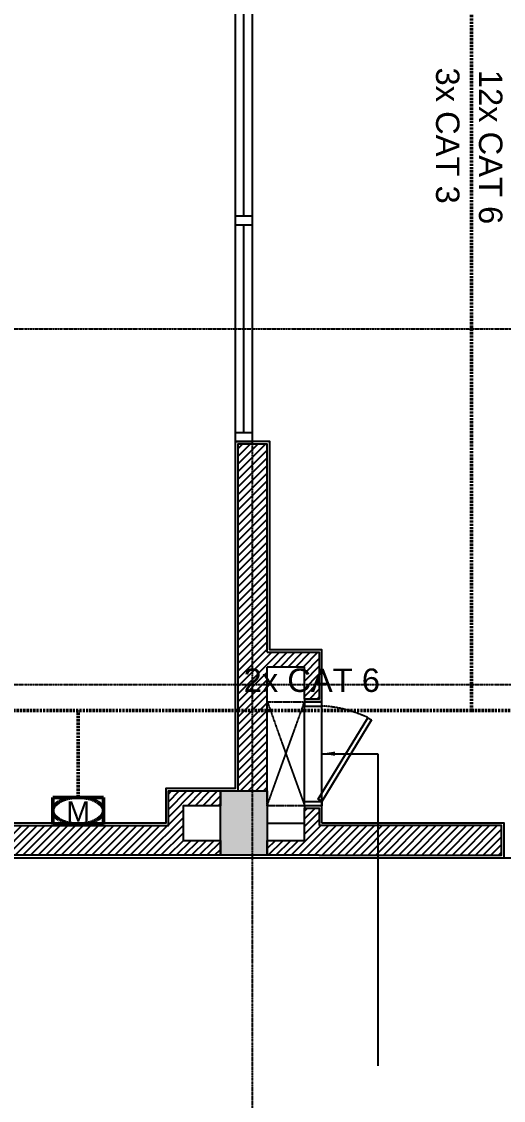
# Model space of a CAD drawing. Header units: inches. Extents: x 1721084 to 1854744, y 225101 to 488646.
# Drawn here: x 1733596 to 1736373, y 267726 to 273949 of the extents above; entities that cross this region are included whole.
import ezdxf

# ---------------------------------------------------------------- set-up
doc = ezdxf.new("R2010")
doc.units = ezdxf.units.IN
doc.header["$MEASUREMENT"] = 0
for name, pattern in [('ACAD_ISO03W100', [30, 12, -18]), ('DASHDOT', [25.4, 12.7, -6.35, 0, -6.35]), ('DASHED', [19.05, 12.7, -6.35]), ('X-PL-T4$0$X-GRID-TYPICAL$0$CENTER2', [1.125, 0.75, -0.125, 0.125, -0.125]), ('X-PL-T4$0$X-PL-T4$0$DASHEDX2', [1.5, 1, -0.5]), ('X-PL-T4$0$X-PL-T4$0$HIDDEN2', [0.1875, 0.125, -0.0625])]:
    doc.linetypes.add(name, pattern=pattern)
for name, color, linetype in [('A-ANNO-DIM 100', 252, 'Continuous'), ('DIEN - DAY DIEN', 2, 'ACAD_ISO03W100'), ('X-PL-T4$0$A-XREF', 250, 'Continuous'), ('X-PL-T4$0$X-GRID-TYPICAL$0$A-GRID', 250, 'X-PL-T4$0$X-GRID-TYPICAL$0$CENTER2'), ('X-PL-T4$0$X-PL-T4$0$A-FLOR', 250, 'Continuous'), ('X-PL-T4$0$X-PL-T4$0$A-FLOR-ABOV', 250, 'X-PL-T4$0$X-PL-T4$0$HIDDEN2'), ('X-PL-T4$0$X-PL-T4$0$A-FLOR-DOOR', 250, 'Continuous'), ('X-PL-T4$0$X-PL-T4$0$A-FLOR-PATT', 250, 'Continuous'), ('X-PL-T4$0$X-PL-T4$0$A-FLOR-WALL', 250, 'Continuous'), ('X-PL-T4$0$X-PL-T4$0$A-FLOR-WALL-FNSH', 250, 'Continuous'), ('X-PL-T4$0$X-PL-T4$0$A-XREF', 250, 'Continuous'), ('X-PL-T4$0$XREF1$0$A-FLOR-COLS-CONC', 250, 'Continuous'), ('X-PL-T4$0$XREF1$0$A-FLOR-PATT', 250, 'Continuous'), ('Xref$0$noi that13-5-2008$0$ID-FURN-ROOM-N', 6, 'Continuous')]:
    doc.layers.add(name, color=color, linetype=linetype)
doc.layers.add('TTLL', color=252, linetype='DASHED', lineweight=50)
doc.styles.add('HDUNGARC', font='vn_vni.shx')
doc.styles.add('X-PL-T4$0$HDUNGARC', font='vn_vni.shx')
doc.styles.add('Xref$0$noi that13-5-2008$0$Arial', font='arial.ttf')
doc.dimstyles.new('X-PL-T4$0$DIM-75', dxfattribs={"dimscale": 75, "dimtxt": 2, "dimasz": 1, "dimexe": 1, "dimexo": 1, "dimgap": 0.5, "dimtad": 1, "dimdec": 0, "dimzin": 0, "dimdsep": 46, "dimtxsty": 'X-PL-T4$0$HDUNGARC', "dimblk": 'X-PL-T4$0$_ArchTick', "dimcen": 2, "dimdle": 1, "dimclrd": 256, "dimclre": 9, "dimclrt": 3, "dimadec": 0, "dimazin": 0, "dimtfac": 1, "dimtdec": 0, "dimtix": 1, "dimtmove": 2, "dimatfit": 2, "dimfxl": 1, "dimtolj": 1, "dimtzin": 0, "dimarcsym": 2})

# ---------------------------------------------------------------- blocks, each defined once
blk = doc.blocks.new('X-PL-T4$0$X-GRID-TYPICAL')
at = {"layer": 'X-PL-T4$0$X-GRID-TYPICAL$0$A-GRID', "ltscale": 8}
for p, q in [((8700, -3650), (8700, 14420)), ((-3600, 2050), (15600, 2050)), ((-3600, 0), (15600, 0)), ((-3600, -1000), (30944.3, -1000))]:
    blk.add_line(p, q, dxfattribs=at)
blk = doc.blocks.new('X-PL-T4$0$XREF1')
at = {"layer": 'X-PL-T4$0$XREF1$0$A-FLOR-PATT'}
h = blk.add_hatch(dxfattribs=at)
h.set_pattern_fill('!BTCT', color=250, scale=20, pattern_type=2)
h.set_pattern_definition([(50, (0, 0), (143.45204, -12.55043), [15, -165]), (355, (0, 0), (-27.7503, 150.4384), [12, -132]), (100.4514, (11.95, -1.05), (115.7019, 137.8879), [12.74804, -140.2284]), (46.1842, (0, 40), (213.4482, -33.1038), [22.5, -247.5]), (96.6356, (17.79, 37.24), (186.9325, 194.8236), [19.122, -210.3426]), (351.1842, (0, 40), (186.9324, 194.8237), [18, -198]), (21, (20, 30), (119.3814, -80.5238), [15, -165]), (326, (20, 30), (48.6631, 145.03), [12, -132]), (71.4514, (29.95, 23.29), (168.0445, 64.5061), [12.74804, -140.2284]), (37.5, (0, 0), (2.43197, 66.57877), [0, -130.4, 0, -134, 0, -132.5]), (7.5, (0, 0), (52.6139, 78.88234), [0, -76.4, 0, -127.4, 0, -50.5]), (327.5, (-44.6, 0), (106.76449, -4.51097), [0, -50, 0, -156, 0, -207]), (317.5, (-64.6, 0), (116.63723, 20.021), [0, -65, 0, -103.6, 0, -147]), (45, (0, 0), (-60.10408, 60.10408), []), (45, (0, 24.5), (-60.10408, 60.10408), [])])
h.paths.add_polyline_path([(20685, 3915), (20685, 4285), (20415, 4285), (20415, 3915)])
h.paths.add_polyline_path([(19915, 685), (19915, 374.6), (20685, 374.6), (20685, 685)])
h.paths.add_polyline_path([(15485, -985), (15485, -715), (14815, -715), (14815, -985)])
h.paths.add_polyline_path([(15385, 4285), (15015, 4285), (15015, 3915), (15385, 3915)])
h.paths.add_polyline_path([(8785, 5465), (8785, 5935), (8315, 5935), (8315, 5465)])
h.paths.add_polyline_path([(300, 385), (15, 385), (15, 15), (300, 15)])
h.paths.add_polyline_path([(4265, -985), (4735, -985), (4735, -715), (4265, -715)])
h.paths.add_polyline_path([(8515, -985), (8785, -985), (8785, -615), (8515, -615)])
h.paths.add_polyline_path([(15, 5465), (485, 5465), (485, 5935), (15, 5935)])
h.paths.add_polyline_path([(285, 11335), (15, 11335), (15, 10965), (285, 10965)])
h.paths.add_polyline_path([(8785, 11336.6), (8515, 11352.5), (8515, 10965), (8785, 10965)])
h.paths.add_polyline_path([(4735, 11575.6), (4265, 11603.3), (4265, 11315), (4735, 11315)])
h.paths.add_polyline_path([(20685, 10634.3), (20415, 10650.2), (20415, 10215), (20685, 10215)])
h.paths.add_polyline_path([(15485, 10941.1), (15015, 10968.9), (15015, 10665), (15485, 10665)])
h.paths.add_polyline_path([(25585, 10345.1), (25415, 10355.1), (25415, 10060.1), (25585, 10060.1)])
at = {"layer": 'X-PL-T4$0$XREF1$0$A-FLOR-COLS-CONC'}
blk.add_lwpolyline([(8515, -615), (8785, -615), (8785, -985), (8515, -985)], close=True, dxfattribs=at)
blk = doc.blocks.new('X-PL-T4$0$X-PL-T4$0$gen dien')
for p, q in [((-100, 0), (-100, 600)), ((0, 600), (-100, 600)), ((-100, 600), (-100, 575)), ((-100, 575), (0, 575)), ((0, 0), (0, 600)), ((0, 575), (0, 600)), ((-100, 0), (-100, 25)), ((-100, 25), (0, 25)), ((0, 0), (-100, 0)), ((0, 25), (0, 0))]:
    blk.add_line(p, q)
blk.add_lwpolyline([(286, 494.8), (0, 25), (-21.4, 38), (264.6, 507.8), (286, 494.8)])
at = {"color": 8, "linetype": 'X-PL-T4$0$X-PL-T4$0$DASHEDX2'}
blk.add_arc((-36.1, -121.9), 697.9, 64.47136, 87.03363, dxfattribs=at)
at = {"layer": 'X-PL-T4$0$X-PL-T4$0$A-FLOR-ABOV', "linetype": 'X-PL-T4$0$X-PL-T4$0$DASHEDX2'}
for p, q in [((-315, 600), (-100, 0)), ((-315, 0), (-100, 600)), ((-315, 600), (-100, 600)), ((-315, 0), (-315, 600)), ((-100, 0), (-315, 0))]:
    blk.add_line(p, q, dxfattribs=at)
blk = doc.blocks.new('*U437')
for points in [[(0, 0), (50, 0), (50, 100), (0, 100)], [(0, 0), (1300, 0), (1300, 100), (0, 100)], [(1250, 0), (1300, 0), (1300, 100), (1250, 100)]]:
    blk.add_lwpolyline(points, close=True)
at = {"color": 8}
blk.add_lwpolyline([(50, 50), (1250, 50)], dxfattribs=at)
blk = doc.blocks.new('X-PL-T4$0$X-PL-T4')
at = {"layer": 'X-PL-T4$0$X-PL-T4$0$A-FLOR-PATT'}
h = blk.add_hatch(dxfattribs=at)
h.set_pattern_fill('ANSI31', color=250, scale=250)
h.paths.add_polyline_path([(9085, -815), (9085, -715), (9000, -715), (9000, -900), (8785, -900), (8785, -985), (9085, -985), (10135, -985), (10135, -815)])
h.paths.add_polyline_path([(8615, -615), (8785, -615), (8785, 100), (9000, 100), (9000, -85), (9085, -85), (9085, 185), (8785, 185), (8785, 1385), (8615, 1385)])
h.paths.add_polyline_path([(8515, -985), (8515, -900), (8300, -900), (8300, -700), (8515, -700), (8515, -615), (8215, -615), (8215, -815), (7015, -815), (7015, -985)])
h.paths.add_polyline_path([(5185, -815), (4735, -815), (4735, -985), (5185, -985)])
h.paths.add_polyline_path([(4265, -985), (4265, -815), (4015, -815), (4015, -985)])
at = {"layer": 'X-PL-T4$0$X-PL-T4$0$A-FLOR'}
for points in [[(8785, -800), (9000, -800)], [(9100, -1000), (10800, -1000)]]:
    blk.add_lwpolyline(points, dxfattribs=at)
at = {"layer": 'X-PL-T4$0$X-PL-T4$0$A-FLOR-WALL'}
for points in [[(8785, 185), (8785, 1385), (8615, 1385), (8615, -615), (8785, -615)], [(8785, 185), (9085, 185), (9085, -85), (9000, -85), (9000, 100), (8785, 100)], [(8785, -615), (8785, 100)], [(8515, -985), (7015, -985), (7015, -815), (8215, -815), (8215, -615), (8515, -615), (8515, -700), (8300, -700), (8300, -900), (8515, -900), (8515, -985)], [(8785, -985), (8785, -900), (9000, -900), (9000, -715), (9085, -715), (9085, -815)], [(9085, -985), (10135, -985), (10135, -815), (9085, -815)], [(9085, -985), (8785, -985)]]:
    blk.add_lwpolyline(points, dxfattribs=at)
at = {"layer": 'X-PL-T4$0$X-PL-T4$0$A-FLOR-WALL-FNSH'}
for points in [[(9000, -85), (9000, -100), (9100, -100), (9100, 200), (8800, 200), (8800, 1400), (8600, 1400), (8600, -600), (8200, -600), (8200, -800), (7000, -800), (7000, -1000), (10150, -1000), (10150, -800), (9100, -800)], [(9100, -800), (9100, -700), (9000, -700), (9000, -715)]]:
    blk.add_lwpolyline(points, dxfattribs=at)
at = {"layer": 'X-PL-T4$0$X-PL-T4$0$A-FLOR-DOOR', "rotation": 90}
for p in [(8700, 2650), (8700, 1400)]:
    blk.add_blockref('*U437', p, dxfattribs=at)
at = {"layer": 'X-PL-T4$0$X-PL-T4$0$A-FLOR-DOOR'}
blk.add_blockref('X-PL-T4$0$X-PL-T4$0$gen dien', (9100, -700), dxfattribs=at)
at = {"layer": 'X-PL-T4$0$X-PL-T4$0$A-XREF'}
for name in ['X-PL-T4$0$X-GRID-TYPICAL', 'X-PL-T4$0$XREF1']:
    blk.add_blockref(name, (0, 0), dxfattribs=at)
blk = doc.blocks.new('X-PL-T4$0$_ArchTick')
at = {"color": 0, "linetype": 'ByBlock', "const_width": 0.15}
blk.add_lwpolyline([(-0.5, -0.482), (0.5, 0.518)], dxfattribs=at)
blk = doc.blocks.new('O MANG')
at = {"layer": 'TTLL', "color": 2, "linetype": 'ByBlock', "ltscale": 250}
blk.add_lwpolyline([(-192676, 105212), (-192091, 105212), (-192091, 104905), (-192676, 104905)], close=True, dxfattribs=at)
at = {"layer": 'TTLL', "color": 7, "linetype": 'ByBlock', "ltscale": 250}
blk.add_ellipse((-192383, 105059), major_axis=(-293, 0), ratio=0.525838, dxfattribs=at)
at = {"layer": 'Xref$0$noi that13-5-2008$0$ID-FURN-ROOM-N', "insert": (-192611, 104931), "char_height": 236.4, "width": 579.73, "attachment_point": 7, "style": 'Xref$0$noi that13-5-2008$0$Arial'}
blk.add_mtext(' M', dxfattribs=at)
blk = doc.blocks.new('M2')
at = {"layer": 'TTLL', "color": 4}
for p, q in [((1182771.4, -350542.1), (1173741.6, -350542.1)), ((1180503.2, -351043.2), (1180503.2, -350542.1))]:
    blk.add_line(p, q, dxfattribs=at)
for points in [[(1182771.4, -344778.4), (1182771.4, -350542.1)], [(1182771.4, -350542.2), (1186019.4, -350542.2)]]:
    blk.add_lwpolyline(points, dxfattribs=at)
at = {"layer": 'TTLL', "xscale": 0.5, "yscale": 0.5, "zscale": 0.5}
blk.add_blockref('O MANG', (1276694.9, -403649.4), dxfattribs=at)
at = {"layer": 'A-ANNO-DIM 100', "color": 3, "char_height": 135, "attachment_point": 1, "rotation": 270, "style": 'HDUNGARC'}
for s, insert in [('\\A1;{\\fArial|b0|i0|c0|p34;3x CAT 3}', (1182701.2, -346833.1)), ('\\A1;{\\fArial|b0|i0|c0|p34;12x CAT 6}', (1182948.7, -346846.6))]:
    blk.add_mtext(s, dxfattribs=dict(at, insert=insert))
at = {"layer": 'A-ANNO-DIM 100', "color": 3, "insert": (1181457.3, -350300.1), "char_height": 135, "attachment_point": 1, "style": 'HDUNGARC'}
blk.add_mtext('\\A1;{\\fArial|b0|i0|c0|p34;2x CAT 6}', dxfattribs=at)
blk = doc.blocks.new('X-PL-T4')
at = {"layer": 'X-PL-T4$0$A-XREF'}
blk.add_blockref('X-PL-T4$0$X-PL-T4', (0, 0), dxfattribs=at)
blk.add_leader([(9100, -400), (9423, -400), (9423, -2200)], dimstyle='X-PL-T4$0$DIM-75', override={"dimgap": 0.5, "dimtad": 0}, dxfattribs=at)

msp = doc.modelspace()

# ---------------------------------------------------------------- block references
msp.add_blockref('X-PL-T4', (1726226.7, 270126.4))

# ---------------------------------------------------------------- next in the draw order: block references
at = {"layer": 'DIEN - DAY DIEN', "linetype": 'DASHDOT'}
msp.add_blockref('M2', (553418.3, 620517.7), dxfattribs=at)

doc.saveas('drawing.dxf')
